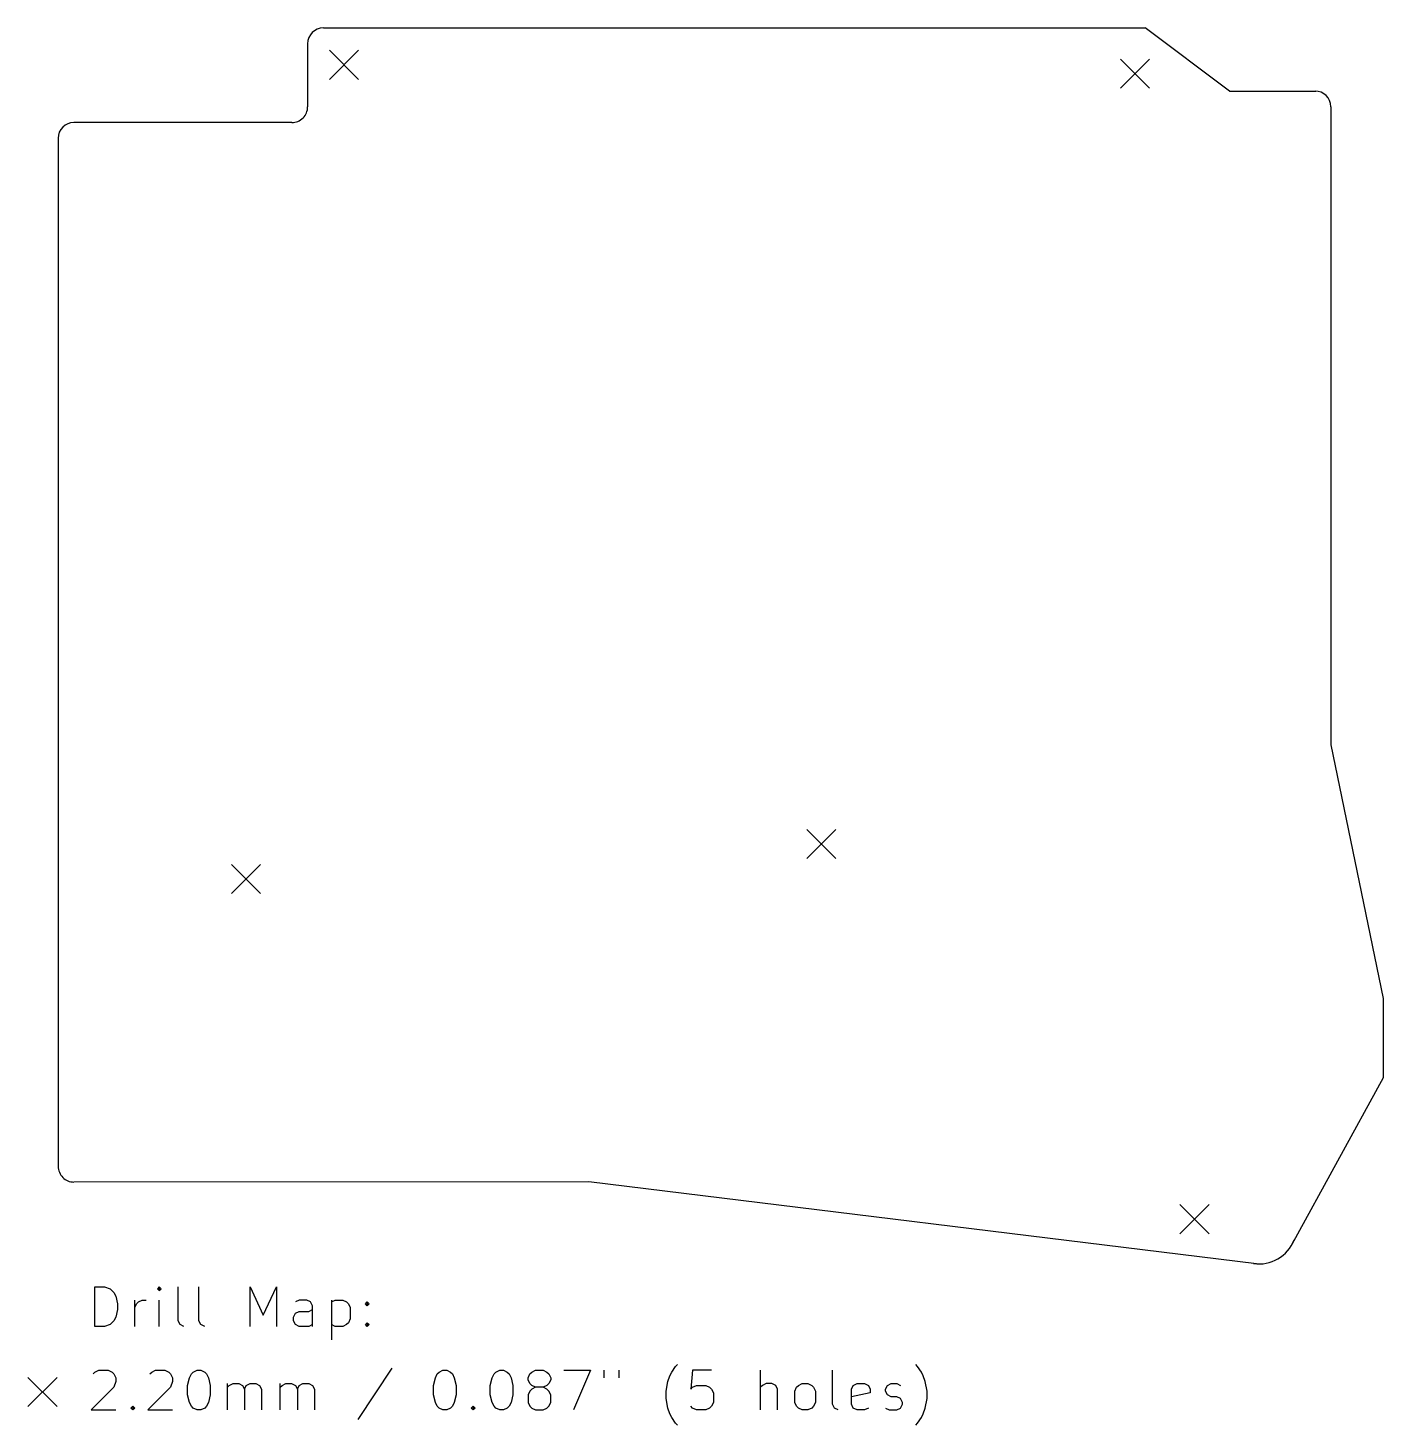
# Model space of a CAD drawing. Extents: x 75 to 177, y -158 to -52.
import ezdxf

# ---------------------------------------------------------------- set-up
doc = ezdxf.new("R2010")
doc.units = 0
doc.layers.get('0').update_dxf_attribs({"linetype": 'CONTINUOUS'})

msp = doc.modelspace()

# ---------------------------------------------------------------- linework, layer by layer
at = {"color": 7}
for points in [[(97.137215, -52.276428), (133.451594, -52.276428)], [(133.451594, -52.276428), (159.237672, -52.276428)], [(165.597832, -57.038928), (159.219892, -52.273888)], [(95.945955, -53.467688), (95.945955, -58.230188)], [(97.589335, -53.962988), (99.788975, -56.162628)], [(99.788975, -53.962988), (97.589335, -56.162628)], [(157.347913, -54.633548), (159.547552, -56.833188)], [(159.547552, -54.633548), (157.347913, -56.833188)], [(165.597832, -57.038928), (172.097692, -57.038928)], [(173.243232, -58.230188), (173.243232, -106.449546)], [(94.757235, -59.418908), (78.282796, -59.418908)], [(77.091536, -60.610168), (77.099156, -138.283364)], [(173.243232, -106.449546), (177.185312, -125.596065)], [(133.649714, -112.832566), (135.849354, -115.032206)], [(135.849354, -112.832566), (133.649714, -115.032206)], [(90.197936, -115.481785), (92.397576, -117.681425)], [(92.397576, -115.481785), (90.197936, -117.681425)], [(177.185312, -125.596065), (177.185312, -131.595545)], [(177.185312, -131.595545), (170.299372, -144.183784)], [(167.624752, -145.656984), (117.185434, -139.469544), (78.290416, -139.472084)], [(161.838632, -141.181504), (164.038272, -143.383684)], [(164.038272, -141.181504), (161.838632, -143.383684)], [(84.739476, -147.391804), (84.597236, -147.536584), (84.739476, -147.678824), (84.881716, -147.536584), (84.739476, -147.391804), (84.739476, -147.678824)], [(86.596216, -150.391544), (86.309196, -150.249304), (86.166956, -149.964824), (86.166956, -147.391804)], [(88.168476, -150.391544), (87.881456, -150.249304), (87.739216, -149.964824), (87.739216, -147.391804)], [(91.594936, -150.391544), (91.594936, -147.391804), (92.595696, -149.535564), (93.596456, -147.391804), (93.596456, -150.391544)], [(82.882736, -150.391544), (82.882736, -148.392564)], [(82.882736, -148.964064), (83.024976, -148.679584), (83.167216, -148.534804), (83.454236, -148.392564), (83.738716, -148.392564)], [(84.739476, -150.391544), (84.739476, -148.392564)], [(96.309175, -150.391544), (96.309175, -148.821824), (96.166935, -148.534804), (95.882455, -148.392564), (95.310955, -148.392564), (95.023935, -148.534804)], [(97.739195, -148.392564), (97.739195, -151.392304)], [(97.739195, -148.534804), (98.023675, -148.392564), (98.595175, -148.392564), (98.882195, -148.534804), (99.024435, -148.679584), (99.166675, -148.964064), (99.166675, -149.820044), (99.024435, -150.107064), (98.882195, -150.249304), (98.595175, -150.391544), (98.023675, -150.391544), (97.739195, -150.249304)], [(100.454455, -148.534804), (100.596695, -148.679584), (100.454455, -148.821824), (100.309675, -148.679584), (100.454455, -148.534804), (100.454455, -148.821824)], [(96.309175, -150.249304), (96.024695, -150.391544), (95.310955, -150.391544), (95.023935, -150.249304), (94.881695, -149.964824), (94.881695, -149.677804), (95.023935, -149.393324), (95.310955, -149.251084), (96.024695, -149.251084), (96.309175, -149.106304)], [(100.454455, -150.107064), (100.596695, -150.249304), (100.454455, -150.391544), (100.309675, -150.249304), (100.454455, -150.107064), (100.454455, -150.391544)], [(79.738216, -153.978024), (79.882996, -153.835784), (80.167476, -153.693544), (80.881216, -153.693544), (81.168236, -153.835784), (81.310476, -153.978024), (81.452716, -154.265044), (81.452716, -154.549524), (81.310476, -154.978784), (79.595976, -156.693284), (81.452716, -156.693284)], [(84.025736, -153.978024), (84.167976, -153.835784), (84.452456, -153.693544), (85.168736, -153.693544), (85.453216, -153.835784), (85.595456, -153.978024), (85.737696, -154.265044), (85.737696, -154.549524), (85.595456, -154.978784), (83.880956, -156.693284), (85.737696, -156.693284)], [(102.311195, -153.548764), (99.738175, -157.407023)], [(113.167155, -154.978784), (112.882675, -154.836544), (112.737895, -154.691764), (112.595655, -154.407284), (112.595655, -154.265044), (112.737895, -153.978024), (112.882675, -153.835784), (113.167155, -153.693544), (113.738655, -153.693544), (114.025675, -153.835784), (114.167915, -153.978024), (114.310155, -154.265044), (114.310155, -154.407284), (114.167915, -154.691764), (114.025675, -154.836544), (113.738655, -154.978784), (113.167155, -154.978784), (112.882675, -155.121024), (112.737895, -155.263264), (112.595655, -155.550284), (112.595655, -156.121784), (112.737895, -156.406264), (112.882675, -156.551044), (113.167155, -156.693284), (113.738655, -156.693284), (114.025675, -156.551044), (114.167915, -156.406264), (114.310155, -156.121784), (114.310155, -155.550284), (114.167915, -155.263264), (114.025675, -155.121024), (113.738655, -154.978784)], [(115.310915, -153.693544), (117.309894, -153.693544), (116.024654, -156.693284)], [(118.310654, -153.693544), (118.310654, -154.265044)], [(119.453654, -153.693544), (119.453654, -154.265044)], [(123.880874, -157.836283), (123.738634, -157.691503), (123.454154, -157.264783), (123.309374, -156.977764), (123.167134, -156.551044), (123.024894, -155.834764), (123.024894, -155.263264), (123.167134, -154.549524), (123.309374, -154.120264), (123.454154, -153.835784), (123.738634, -153.406524), (123.880874, -153.264284)], [(126.453894, -153.693544), (125.023874, -153.693544), (124.881634, -155.121024), (125.023874, -154.978784), (125.310894, -154.836544), (126.024634, -154.836544), (126.309114, -154.978784), (126.453894, -155.121024), (126.596134, -155.408044), (126.596134, -156.121784), (126.453894, -156.406264), (126.309114, -156.551044), (126.024634, -156.693284), (125.310894, -156.693284), (125.023874, -156.551044), (124.881634, -156.406264)], [(130.167374, -156.693284), (130.167374, -153.693544)], [(136.024614, -156.693284), (135.740134, -156.551044), (135.595354, -156.264024), (135.595354, -153.693544)], [(141.881853, -157.836283), (142.024093, -157.691503), (142.311113, -157.264783), (142.453353, -156.977764), (142.595593, -156.551044), (142.737833, -155.834764), (142.737833, -155.263264), (142.595593, -154.549524), (142.453353, -154.120264), (142.311113, -153.835784), (142.024093, -153.406524), (141.881853, -153.264284)], [(74.818236, -154.234564), (77.017876, -156.436744)], [(77.017876, -154.234564), (74.818236, -156.436744)], [(89.882976, -156.693284), (89.882976, -154.691764)], [(89.882976, -154.978784), (90.025216, -154.836544), (90.309696, -154.691764), (90.738956, -154.691764), (91.023436, -154.836544), (91.168216, -155.121024), (91.168216, -156.693284)], [(91.168216, -155.121024), (91.310456, -154.836544), (91.594936, -154.691764), (92.024196, -154.691764), (92.311216, -154.836544), (92.453456, -155.121024), (92.453456, -156.693284)], [(93.880936, -156.693284), (93.880936, -154.691764)], [(93.880936, -154.978784), (94.025716, -154.836544), (94.310196, -154.691764), (94.739455, -154.691764), (95.023935, -154.836544), (95.168715, -155.121024), (95.168715, -156.693284)], [(95.168715, -155.121024), (95.310955, -154.836544), (95.595435, -154.691764), (96.024695, -154.691764), (96.309175, -154.836544), (96.453955, -155.121024), (96.453955, -156.693284)], [(131.452614, -156.693284), (131.452614, -155.121024), (131.310374, -154.836544), (131.023354, -154.691764), (130.596634, -154.691764), (130.309614, -154.836544), (130.167374, -154.978784)], [(138.310613, -156.551044), (138.023593, -156.693284), (137.452093, -156.693284), (137.167613, -156.551044), (137.025373, -156.264024), (137.025373, -155.121024), (137.167613, -154.836544), (137.452093, -154.691764), (138.023593, -154.691764), (138.310613, -154.836544), (138.452853, -155.121024), (138.452853, -155.408044), (137.025373, -155.692524)], [(139.595853, -156.551044), (139.882873, -156.693284), (140.454373, -156.693284), (140.738853, -156.551044), (140.881093, -156.264024), (140.881093, -156.121784), (140.738853, -155.834764), (140.454373, -155.692524), (140.025113, -155.692524), (139.738093, -155.550284), (139.595853, -155.263264), (139.595853, -155.121024), (139.738093, -154.836544), (140.025113, -154.691764), (140.454373, -154.691764), (140.738853, -154.836544)], [(82.737956, -156.406264), (82.882736, -156.551044), (82.737956, -156.693284), (82.595716, -156.551044), (82.737956, -156.406264), (82.737956, -156.693284)], [(108.452915, -156.406264), (108.595155, -156.551044), (108.452915, -156.693284), (108.310675, -156.551044), (108.452915, -156.406264), (108.452915, -156.693284)]]:
    msp.add_lwpolyline(points, dxfattribs=at)
for points in [[(79.882996, -150.391544), (79.882996, -147.391804), (80.596736, -147.391804), (81.023456, -147.536584), (81.310476, -147.821064), (81.452716, -148.108084), (81.594956, -148.679584), (81.594956, -149.106304), (81.452716, -149.677804), (81.310476, -149.964824), (81.023456, -150.249304), (80.596736, -150.391544)], [(87.596976, -153.693544), (87.881456, -153.693544), (88.168476, -153.835784), (88.310716, -153.978024), (88.452956, -154.265044), (88.595196, -154.836544), (88.595196, -155.550284), (88.452956, -156.121784), (88.310716, -156.406264), (88.168476, -156.551044), (87.881456, -156.693284), (87.596976, -156.693284), (87.309956, -156.551044), (87.167716, -156.406264), (87.025476, -156.121784), (86.880696, -155.550284), (86.880696, -154.836544), (87.025476, -154.265044), (87.167716, -153.978024), (87.309956, -153.835784)], [(106.166915, -153.693544), (106.453935, -153.693544), (106.738415, -153.835784), (106.880655, -153.978024), (107.025435, -154.265044), (107.167675, -154.836544), (107.167675, -155.550284), (107.025435, -156.121784), (106.880655, -156.406264), (106.738415, -156.551044), (106.453935, -156.693284), (106.166915, -156.693284), (105.882435, -156.551044), (105.737655, -156.406264), (105.595415, -156.121784), (105.453175, -155.550284), (105.453175, -154.836544), (105.595415, -154.265044), (105.737655, -153.978024), (105.882435, -153.835784)], [(110.454435, -153.693544), (110.738915, -153.693544), (111.023395, -153.835784), (111.168175, -153.978024), (111.310415, -154.265044), (111.452655, -154.836544), (111.452655, -155.550284), (111.310415, -156.121784), (111.168175, -156.406264), (111.023395, -156.551044), (110.738915, -156.693284), (110.454435, -156.693284), (110.167415, -156.551044), (110.025175, -156.406264), (109.882935, -156.121784), (109.738155, -155.550284), (109.738155, -154.836544), (109.882935, -154.265044), (110.025175, -153.978024), (110.167415, -153.835784)], [(133.309354, -156.693284), (133.024874, -156.551044), (132.882634, -156.406264), (132.737854, -156.121784), (132.737854, -155.263264), (132.882634, -154.978784), (133.024874, -154.836544), (133.309354, -154.691764), (133.738614, -154.691764), (134.025634, -154.836544), (134.167874, -154.978784), (134.310114, -155.263264), (134.310114, -156.121784), (134.167874, -156.406264), (134.025634, -156.551044), (133.738614, -156.693284)]]:
    msp.add_lwpolyline(points, close=True, dxfattribs=at)
for points in [[(97.138993, -52.277698), (96.481529, -52.277769), (95.948566, -52.810732), (95.948495, -53.468196)], [(173.24374, -58.230696), (173.24367, -57.573231), (172.710707, -57.040268), (172.053242, -57.040198)], [(94.757743, -59.421448), (95.073561, -59.421482), (95.376453, -59.296039), (95.599769, -59.072722)], [(95.599769, -59.072722), (95.823086, -58.849406), (95.948529, -58.546514), (95.948495, -58.230696)], [(78.28432, -59.421448), (77.626855, -59.421518), (77.093892, -59.954481), (77.093822, -60.611946)], [(77.099918, -138.283872), (77.099885, -138.59969), (77.225328, -138.902582), (77.448644, -139.125898)], [(77.448644, -139.125898), (77.671961, -139.349215), (77.974853, -139.474658), (78.29067, -139.474624)], [(167.399962, -145.63387), (168.711877, -145.818039), (169.980038, -145.082831), (170.472092, -143.852822)]]:
    msp.add_open_spline(points, degree=3, dxfattribs=at)

doc.saveas('drawing.dxf')
